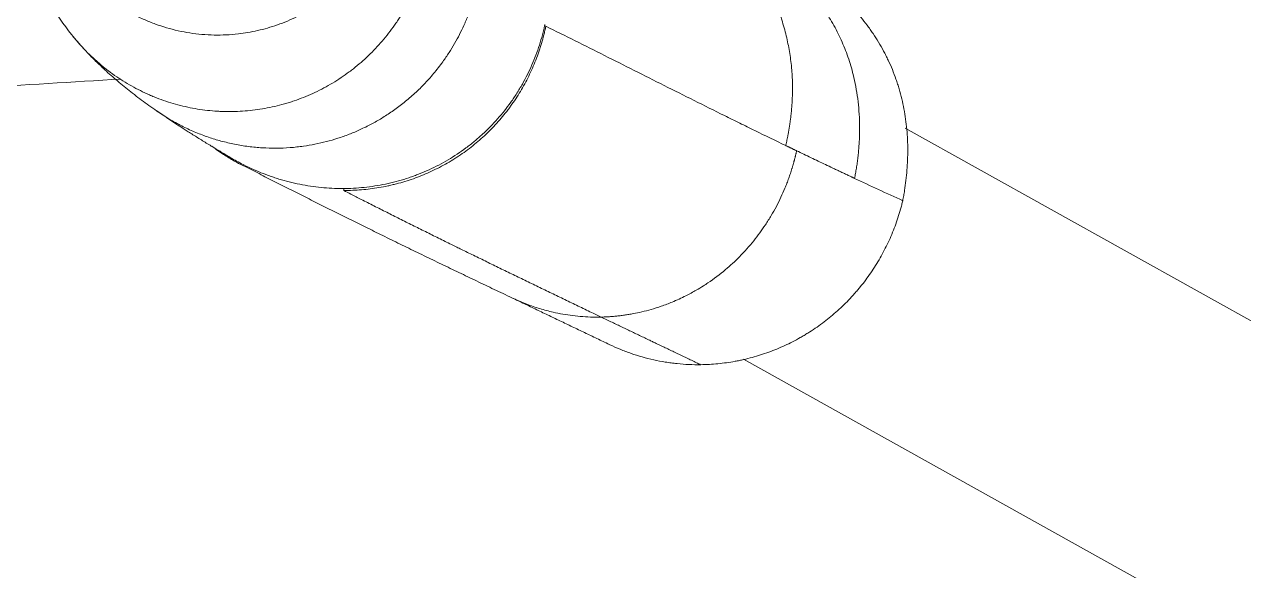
# Model space of a CAD drawing. Header units: millimetres. Extents: x 151130 to 215929, y 2134 to 34533.
# Drawn here: x 165495.2 to 165550.4, y 14000.3 to 14025 of the extents above; entities that cross this region are included whole.
import ezdxf

# ---------------------------------------------------------------- set-up
doc = ezdxf.new("R2010")
doc.units = ezdxf.units.MM
doc.layers.add('1', color=7, linetype='Continuous')

# ---------------------------------------------------------------- blocks, each defined once
blk = doc.blocks.new('SILLA GO 34006A')
at = {"layer": '1', "color": 0, "linetype": 'Continuous', "lineweight": 18}
for p, q in [((-197.907, 423.288), (-232.679, 485.698)), ((-243.773, 479.517), (-208.362, 415.961))]:
    blk.add_line(p, q, dxfattribs=at)
for points, knots in [([(-201.188, 423.171), (-201.253, 423.156), (-201.318, 423.14), (-201.448, 423.106), (-201.641, 423.054), (-201.961, 422.957), (-202.214, 422.869), (-202.465, 422.775), (-202.589, 422.726), (-202.957, 422.572), (-203.197, 422.459), (-203.667, 422.215), (-203.896, 422.083), (-204.343, 421.802), (-204.562, 421.652), (-204.881, 421.413), (-204.986, 421.331), (-205.142, 421.204), (-205.193, 421.161), (-205.295, 421.075), (-205.345, 421.031), (-205.594, 420.81), (-205.785, 420.627), (-206.15, 420.245), (-206.324, 420.048), (-206.655, 419.638), (-206.813, 419.427), (-207.037, 419.098), (-207.11, 418.987), (-207.215, 418.818), (-207.25, 418.761), (-207.318, 418.647), (-207.484, 418.36), (-207.634, 418.067), (-207.854, 417.59), (-207.954, 417.348), (-208.133, 416.856), (-208.213, 416.606), (-208.317, 416.225), (-208.349, 416.098), (-208.393, 415.904), (-208.407, 415.839), (-208.433, 415.71), (-208.446, 415.645), (-208.505, 415.321), (-208.542, 415.062), (-208.593, 414.543), (-208.608, 414.283), (-208.611, 414.022)], [0, 0, 0, 0, 0.015625, 0.015625, 0.03125, 0.0625, 0.09375, 0.09375, 0.125, 0.125, 0.1875, 0.1875, 0.25, 0.25, 0.3125, 0.3125, 0.34375, 0.34375, 0.359375, 0.359375, 0.375, 0.375, 0.4375, 0.4375, 0.5, 0.5, 0.5625, 0.5625, 0.59375, 0.59375, 0.609375, 0.609375, 0.625, 0.6875, 0.6875, 0.75, 0.75, 0.8125, 0.8125, 0.84375, 0.84375, 0.859375, 0.859375, 0.875, 0.875, 0.9375, 0.9375, 1, 1, 1, 1]), ([(-190.332, 417.912), (-190.347, 417.944), (-190.363, 417.977), (-190.511, 418.287), (-190.655, 418.557), (-190.89, 418.952), (-190.971, 419.082), (-191.098, 419.274), (-191.141, 419.338), (-191.228, 419.464), (-191.273, 419.527), (-191.499, 419.837), (-191.691, 420.076), (-191.996, 420.42), (-192.101, 420.533), (-192.316, 420.753), (-192.427, 420.86), (-192.765, 421.173), (-193.001, 421.371), (-193.308, 421.603), (-193.37, 421.649), (-193.496, 421.738), (-193.686, 421.871), (-194.01, 422.078), (-194.278, 422.231), (-194.483, 422.341), (-194.551, 422.376), (-194.69, 422.446), (-194.759, 422.48), (-195.109, 422.645), (-195.395, 422.762), (-195.761, 422.89), (-195.834, 422.915), (-195.982, 422.963), (-196.056, 422.986), (-196.28, 423.051), (-196.43, 423.092), (-196.882, 423.201), (-197.188, 423.258), (-197.805, 423.345), (-198.114, 423.373), (-198.73, 423.402), (-199.038, 423.402), (-199.653, 423.378), (-199.96, 423.354), (-200.421, 423.298), (-200.651, 423.266), (-200.92, 423.221), (-201.035, 423.201), (-201.111, 423.186), (-201.15, 423.179), (-201.188, 423.171)], [0, 0, 0, 0, 0.008376, 0.008376, 0.079206, 0.079206, 0.114621, 0.114621, 0.132329, 0.132329, 0.150036, 0.150036, 0.220867, 0.220867, 0.256282, 0.256282, 0.291697, 0.291697, 0.362527, 0.362527, 0.380235, 0.380235, 0.397942, 0.433358, 0.468773, 0.468773, 0.48648, 0.48648, 0.504188, 0.504188, 0.575018, 0.575018, 0.592726, 0.592726, 0.610433, 0.610433, 0.645848, 0.645848, 0.716679, 0.716679, 0.787509, 0.787509, 0.858339, 0.858339, 0.92917, 0.92917, 0.964585, 0.982292, 0.991146, 0.991146, 1, 1, 1, 1]), ([(-200.177, 420.993), (-200.14, 421), (-200.065, 421.014), (-199.952, 421.034), (-199.836, 421.054), (-199.719, 421.073), (-199.599, 421.091), (-199.476, 421.109), (-199.352, 421.125), (-199.226, 421.14), (-199.097, 421.155), (-198.967, 421.168), (-198.835, 421.179), (-198.7, 421.189), (-198.564, 421.198), (-198.426, 421.206), (-198.286, 421.211), (-198.145, 421.215), (-198.002, 421.217), (-197.857, 421.218), (-197.567, 421.214), (-197.137, 421.195), (-196.572, 421.137), (-196.021, 421.05), (-195.388, 420.911), (-194.68, 420.701), (-193.907, 420.392), (-193.167, 420.013), (-192.462, 419.566), (-192.01, 419.215), (-191.775, 419.015), (-191.741, 418.985), (-191.707, 418.956), (-191.673, 418.926), (-191.639, 418.896), (-191.605, 418.866), (-191.572, 418.835), (-191.538, 418.805), (-191.505, 418.774), (-191.472, 418.743), (-191.438, 418.712), (-191.405, 418.68), (-191.372, 418.649), (-191.34, 418.617), (-191.307, 418.585), (-191.274, 418.553), (-191.242, 418.52), (-191.21, 418.487), (-191.177, 418.455), (-191.145, 418.422), (-191.113, 418.388), (-191.081, 418.355), (-191.049, 418.321), (-191.018, 418.287), (-190.986, 418.253), (-190.955, 418.219), (-190.924, 418.184), (-190.893, 418.15), (-190.862, 418.115), (-190.831, 418.08), (-190.8, 418.044), (-190.769, 418.009), (-190.739, 417.973), (-190.708, 417.937), (-190.678, 417.901), (-190.648, 417.865), (-190.618, 417.829), (-190.588, 417.792), (-190.559, 417.755), (-190.529, 417.718), (-190.5, 417.681), (-190.471, 417.643), (-190.441, 417.605), (-190.412, 417.568), (-190.384, 417.53), (-190.355, 417.491), (-190.326, 417.453), (-190.298, 417.414), (-190.27, 417.375), (-190.242, 417.336), (-190.214, 417.297), (-190.186, 417.258), (-190.159, 417.218), (-190.131, 417.178), (-190.104, 417.138), (-190.077, 417.098), (-190.05, 417.058), (-190.023, 417.017), (-189.996, 416.976), (-189.97, 416.935), (-189.944, 416.894), (-189.917, 416.853), (-189.891, 416.811), (-189.866, 416.77), (-189.84, 416.728), (-189.815, 416.686), (-189.789, 416.643), (-189.764, 416.601), (-189.739, 416.558), (-189.715, 416.515), (-189.69, 416.472), (-189.666, 416.429), (-189.641, 416.386), (-189.617, 416.342), (-189.593, 416.299), (-189.57, 416.255), (-189.546, 416.211), (-189.523, 416.166), (-189.5, 416.122), (-189.477, 416.077), (-189.454, 416.032), (-189.432, 415.987), (-189.409, 415.942), (-189.387, 415.897), (-189.365, 415.851), (-189.344, 415.806), (-189.322, 415.76), (-189.301, 415.714), (-189.28, 415.668), (-189.259, 415.621), (-189.238, 415.575), (-189.217, 415.528), (-189.197, 415.481), (-189.177, 415.434), (-189.157, 415.387), (-189.137, 415.34), (-189.119, 415.295), (-189.107, 415.266), (-189.102, 415.253)], [0, 0, 0, 0, 0.008225, 0.016608, 0.025147, 0.033839, 0.04268, 0.051669, 0.060802, 0.070078, 0.079493, 0.089045, 0.098731, 0.10855, 0.118498, 0.128573, 0.138774, 0.149097, 0.159542, 0.170106, 0.180786, 0.222976, 0.264418, 0.305204, 0.345422, 0.406574, 0.467556, 0.528609, 0.589959, 0.651805, 0.655125, 0.65845, 0.661779, 0.665113, 0.668451, 0.671794, 0.675141, 0.678494, 0.68185, 0.685212, 0.688578, 0.691949, 0.695324, 0.698705, 0.70209, 0.705479, 0.708874, 0.712273, 0.715678, 0.719087, 0.722501, 0.72592, 0.729343, 0.732772, 0.736205, 0.739644, 0.743087, 0.746535, 0.749989, 0.753447, 0.75691, 0.760379, 0.763852, 0.76733, 0.770814, 0.774302, 0.777796, 0.781294, 0.784798, 0.788307, 0.79182, 0.795339, 0.798863, 0.802393, 0.805927, 0.809467, 0.813011, 0.816561, 0.820116, 0.823676, 0.827242, 0.830812, 0.834388, 0.837969, 0.841555, 0.845146, 0.848743, 0.852345, 0.855952, 0.859564, 0.863182, 0.866804, 0.870432, 0.874065, 0.877704, 0.881348, 0.884996, 0.888651, 0.89231, 0.895975, 0.899645, 0.90332, 0.907, 0.910686, 0.914377, 0.918073, 0.921774, 0.925481, 0.929192, 0.932909, 0.936632, 0.940359, 0.944092, 0.94783, 0.951573, 0.955321, 0.959074, 0.962833, 0.966597, 0.970366, 0.97414, 0.97792, 0.981704, 0.985494, 0.989289, 0.993089, 0.996894, 1, 1, 1, 1]), ([(-200.177, 420.993), (-200.174, 420.985), (-200.171, 420.978), (-200.164, 420.964), (-200.161, 420.957), (-200.151, 420.937), (-200.145, 420.923), (-200.132, 420.896), (-200.125, 420.883), (-200.112, 420.855), (-200.106, 420.841), (-200.086, 420.8), (-200.074, 420.772), (-200.048, 420.717), (-200.035, 420.69), (-200.009, 420.635), (-199.996, 420.607), (-199.97, 420.553), (-199.957, 420.525), (-199.918, 420.443), (-199.892, 420.387), (-199.84, 420.277), (-199.815, 420.223), (-199.763, 420.113), (-199.737, 420.058), (-199.659, 419.893), (-199.607, 419.783), (-199.503, 419.565), (-199.451, 419.455), (-199.347, 419.237), (-199.295, 419.127), (-199.139, 418.8), (-199.034, 418.582), (-198.93, 418.365)], [0, 0, 0, 0, 0.007812, 0.007812, 0.015625, 0.015625, 0.03125, 0.03125, 0.046875, 0.046875, 0.0625, 0.0625, 0.09375, 0.09375, 0.125, 0.125, 0.15625, 0.15625, 0.1875, 0.1875, 0.25, 0.25, 0.3125, 0.3125, 0.375, 0.375, 0.5, 0.5, 0.625, 0.625, 0.75, 0.75, 1, 1, 1, 1]), ([(-198.93, 418.365), (-198.923, 418.35), (-198.908, 418.32), (-198.887, 418.275), (-198.865, 418.231), (-198.844, 418.186), (-198.822, 418.141), (-198.801, 418.096), (-198.779, 418.051), (-198.758, 418.007), (-198.736, 417.962), (-198.715, 417.918), (-198.7, 417.888), (-198.693, 417.873)], [0, 0, 0, 0, 0.090913, 0.18183, 0.272754, 0.363684, 0.454623, 0.545572, 0.636496, 0.727323, 0.818209, 0.909142, 1, 1, 1, 1]), ([(-193.295, 407.008), (-193.511, 407.45), (-193.729, 407.892), (-194.171, 408.778), (-194.394, 409.223), (-195.065, 410.561), (-195.518, 411.459), (-196.427, 413.268), (-196.997, 414.407), (-197.564, 415.557), (-197.79, 416.017), (-197.904, 416.248), (-198.243, 416.942), (-198.468, 417.407), (-198.693, 417.873)], [0, 0, 0, 0, 0.125, 0.125, 0.25, 0.25, 0.5, 0.5, 0.75, 0.8125, 0.8125, 0.875, 0.875, 1, 1, 1, 1]), ([(-208.611, 414.022), (-208.613, 413.844), (-208.608, 413.488), (-208.582, 413.131), (-208.555, 412.864), (-208.544, 412.774), (-208.521, 412.596), (-208.508, 412.507), (-208.465, 412.242), (-208.431, 412.066), (-208.316, 411.545), (-208.219, 411.204), (-208.044, 410.701), (-207.922, 410.379), (-207.781, 410.063), (-207.709, 409.912)], [0, 0, 0, 0, 0.12596, 0.251921, 0.251921, 0.314901, 0.314901, 0.377881, 0.377881, 0.503842, 0.503842, 0.755763, 0.755763, 0.881723, 1, 1, 1, 1]), ([(-200.728, 397.863), (-200.728, 398.129), (-200.716, 398.395), (-200.672, 398.925), (-200.639, 399.189), (-200.572, 399.585), (-200.547, 399.716), (-200.505, 399.913), (-200.49, 399.979), (-200.459, 400.11), (-200.443, 400.176), (-200.359, 400.501), (-200.281, 400.757), (-200.104, 401.259), (-200.005, 401.505), (-199.787, 401.989), (-199.667, 402.226), (-199.472, 402.574), (-199.404, 402.689), (-199.298, 402.86), (-199.262, 402.917), (-199.189, 403.029), (-199.152, 403.085), (-198.964, 403.362), (-198.805, 403.575), (-198.47, 403.986), (-198.294, 404.183), (-197.925, 404.563), (-197.733, 404.745), (-197.432, 405.005), (-197.33, 405.09), (-197.173, 405.215), (-197.12, 405.256), (-197.013, 405.337), (-196.746, 405.535), (-196.47, 405.718), (-196.018, 405.99), (-195.786, 406.116), (-195.314, 406.349), (-195.072, 406.456), (-194.702, 406.601), (-194.577, 406.647), (-194.388, 406.712), (-194.325, 406.733), (-194.198, 406.774), (-194.007, 406.833), (-193.814, 406.886), (-193.621, 406.935), (-193.556, 406.95), (-193.458, 406.973), (-193.41, 406.984), (-193.353, 406.996), (-193.324, 407.002), (-193.31, 407.005), (-193.304, 407.007), (-193.3, 407.007), (-193.298, 407.008), (-193.296, 407.008)], [0, 0, 0, 0, 0.0625, 0.0625, 0.125, 0.125, 0.15625, 0.15625, 0.171875, 0.171875, 0.1875, 0.1875, 0.25, 0.25, 0.3125, 0.3125, 0.375, 0.375, 0.40625, 0.40625, 0.421875, 0.421875, 0.4375, 0.4375, 0.5, 0.5, 0.5625, 0.5625, 0.625, 0.625, 0.65625, 0.65625, 0.671875, 0.671875, 0.6875, 0.75, 0.75, 0.8125, 0.8125, 0.875, 0.875, 0.90625, 0.90625, 0.921875, 0.921875, 0.9375, 0.96875, 0.96875, 0.984375, 0.984375, 0.992187, 0.996094, 0.998047, 0.999023, 0.999512, 0.999512, 1, 1, 1, 1]), ([(-193.209, 406.966), (-193.212, 406.966), (-193.214, 406.965), (-193.219, 406.964), (-193.227, 406.963), (-193.244, 406.959), (-193.279, 406.951), (-193.348, 406.936), (-193.486, 406.904), (-193.76, 406.834), (-193.992, 406.766), (-194.451, 406.619), (-194.751, 406.505), (-195.339, 406.248), (-195.628, 406.104), (-195.98, 405.905), (-196.051, 405.864), (-196.155, 405.801), (-196.19, 405.78), (-196.259, 405.737), (-196.431, 405.629), (-196.599, 405.516), (-196.994, 405.235), (-197.246, 405.035), (-197.729, 404.609), (-197.959, 404.384), (-198.288, 404.026), (-198.395, 403.904), (-198.551, 403.715), (-198.603, 403.651), (-198.703, 403.522), (-198.753, 403.457), (-198.995, 403.13), (-199.174, 402.86), (-199.503, 402.303), (-199.652, 402.016), (-199.855, 401.573), (-199.918, 401.424), (-200.008, 401.196), (-200.037, 401.119), (-200.094, 400.965), (-200.121, 400.888), (-200.251, 400.499), (-200.338, 400.185), (-200.48, 399.551), (-200.534, 399.231), (-200.61, 398.585), (-200.632, 398.259), (-200.637, 397.889), (-200.638, 397.848), (-200.638, 397.766), (-200.638, 397.725), (-200.636, 397.602), (-200.634, 397.52), (-200.625, 397.275), (-200.615, 397.112), (-200.573, 396.626), (-200.529, 396.304), (-200.409, 395.665), (-200.334, 395.348), (-200.219, 394.955), (-200.195, 394.877), (-200.144, 394.72), (-200.118, 394.642), (-200.038, 394.41), (-199.981, 394.257), (-199.798, 393.804), (-199.663, 393.509), (-199.413, 393.027), (-199.306, 392.836), (-199.192, 392.649)], [0, 0, 0, 0, 0.000418, 0.000418, 0.000837, 0.001673, 0.003347, 0.006693, 0.013387, 0.026773, 0.053546, 0.053546, 0.107092, 0.107092, 0.160638, 0.160638, 0.174025, 0.174025, 0.180718, 0.180718, 0.187411, 0.214184, 0.214184, 0.26773, 0.26773, 0.321277, 0.321277, 0.34805, 0.34805, 0.361436, 0.361436, 0.374823, 0.374823, 0.428369, 0.428369, 0.481915, 0.481915, 0.508688, 0.508688, 0.522074, 0.522074, 0.535461, 0.535461, 0.589007, 0.589007, 0.642553, 0.642553, 0.696099, 0.696099, 0.702792, 0.702792, 0.709486, 0.709486, 0.722872, 0.722872, 0.749645, 0.749645, 0.803191, 0.803191, 0.856737, 0.856737, 0.870124, 0.870124, 0.88351, 0.88351, 0.910284, 0.910284, 0.96383, 0.96383, 1, 1, 1, 1]), ([(-198.722, 391.881), (-198.851, 392.055), (-198.975, 392.232), (-199.198, 392.573), (-199.298, 392.737), (-199.467, 393.032), (-199.538, 393.162), (-199.607, 393.295)], [0, 0, 0, 0, 0.390046, 0.390046, 0.734458, 0.734458, 1, 1, 1, 1]), ([(-217.061, 37.669), (-216.827, 41.498), (-216.593, 45.326), (-216.126, 52.983), (-215.893, 56.811), (-215.426, 64.466), (-215.192, 68.293), (-214.725, 75.945), (-214.492, 79.771), (-214.025, 87.423), (-213.792, 91.248), (-213.325, 98.897), (-213.092, 102.722), (-212.392, 114.194), (-211.926, 121.84), (-210.992, 137.13), (-210.526, 144.774), (-209.826, 156.238), (-209.593, 160.059), (-209.126, 167.701), (-208.893, 171.521), (-208.543, 177.252), (-208.427, 179.162), (-208.193, 182.982), (-208.077, 184.892), (-207.727, 190.621), (-207.494, 194.439), (-207.027, 202.074), (-206.794, 205.891), (-206.328, 213.524), (-206.095, 217.34), (-205.629, 224.97), (-205.396, 228.785), (-204.93, 236.412), (-204.697, 240.226), (-203.998, 251.665), (-203.532, 259.289), (-202.601, 274.534), (-202.135, 282.155), (-201.204, 297.394), (-200.739, 305.012), (-199.808, 320.247), (-199.342, 327.864), (-198.411, 343.096), (-197.946, 350.711), (-197.015, 365.94), (-196.55, 373.555), (-195.95, 383.369), (-195.816, 385.569), (-195.681, 387.769)], [0, 0, 0, 0, 0.032703, 0.032703, 0.065407, 0.065407, 0.09811, 0.09811, 0.130813, 0.130813, 0.163516, 0.163516, 0.19622, 0.19622, 0.261626, 0.261626, 0.327033, 0.327033, 0.359736, 0.359736, 0.392439, 0.392439, 0.408791, 0.408791, 0.425142, 0.425142, 0.457846, 0.457846, 0.490549, 0.490549, 0.523252, 0.523252, 0.555955, 0.555955, 0.588659, 0.588659, 0.654065, 0.654065, 0.719472, 0.719472, 0.784878, 0.784878, 0.850285, 0.850285, 0.915691, 0.915691, 0.981098, 0.981098, 1, 1, 1, 1]), ([(-194.013, 385.814), (-193.101, 385.045), (-191.307, 383.889), (-187.733, 382.861), (-185.374, 383.05), (-183.916, 383.52)], [0, 0, 0, 0, 0.295655, 0.561967, 1, 1, 1, 1])]:
    blk.add_open_spline(points, degree=3, knots=knots, dxfattribs=at)
for points, degree in [([(-200.177, 420.993), (-200.516, 421.716), (-200.853, 422.442), (-201.188, 423.171)], 3), ([(-207.727, 409.95), (-206.659, 407.716), (-205.584, 405.473)], 2), ([(-205.584, 405.473), (-202.613, 399.191), (-199.597, 393.3)], 2), ([(-199.194, 392.658), (-198.158, 390.896), (-197.127, 389.396)], 2), ([(-197.184, 389.469), (-195.464, 386.969), (-193.638, 385.504)], 2)]:
    blk.add_open_spline(points, degree=degree, dxfattribs=at)
at = {"layer": '1', "color": 0, "linetype": 'Continuous', "lineweight": 13}
for points, knots in [([(-198.93, 418.365), (-198.946, 418.361), (-198.978, 418.354), (-199.027, 418.343), (-199.075, 418.332), (-199.122, 418.321), (-199.169, 418.31), (-199.216, 418.298), (-199.262, 418.287), (-199.307, 418.275), (-199.353, 418.263), (-199.397, 418.252), (-199.441, 418.24), (-199.485, 418.227), (-199.528, 418.215), (-199.571, 418.203), (-199.613, 418.191), (-199.655, 418.179), (-199.696, 418.166), (-199.797, 418.136), (-199.957, 418.084), (-200.178, 418.008), (-200.4, 417.925), (-200.686, 417.81), (-201.037, 417.655), (-201.451, 417.449), (-201.87, 417.214), (-202.397, 416.883), (-203.032, 416.418), (-203.71, 415.812), (-204.351, 415.117), (-204.772, 414.558), (-205.067, 414.107), (-205.266, 413.779), (-205.52, 413.309), (-205.763, 412.779), (-205.964, 412.249), (-206.11, 411.788), (-206.22, 411.366), (-206.284, 411.064), (-206.32, 410.87), (-206.337, 410.769), (-206.353, 410.668), (-206.368, 410.568), (-206.382, 410.469), (-206.394, 410.37), (-206.406, 410.272), (-206.416, 410.175), (-206.425, 410.078), (-206.433, 409.982), (-206.439, 409.887), (-206.445, 409.792), (-206.449, 409.699), (-206.453, 409.606), (-206.455, 409.544), (-206.456, 409.514)], [0, 0, 0, 0, 0.003904, 0.00778, 0.011627, 0.015444, 0.019231, 0.022986, 0.026709, 0.0304, 0.034058, 0.037682, 0.041271, 0.044826, 0.048345, 0.051827, 0.055272, 0.05868, 0.06205, 0.065381, 0.083389, 0.101697, 0.120309, 0.139223, 0.174355, 0.210812, 0.248636, 0.287836, 0.358213, 0.435639, 0.504195, 0.584359, 0.603443, 0.63408, 0.676813, 0.732298, 0.775075, 0.814237, 0.849581, 0.88092, 0.889305, 0.897631, 0.905895, 0.914098, 0.922237, 0.930313, 0.938324, 0.94627, 0.954149, 0.961962, 0.969707, 0.977384, 0.984992, 0.992531, 1, 1, 1, 1]), ([(-198.693, 417.873), (-198.672, 417.878), (-198.629, 417.887), (-198.566, 417.901), (-198.503, 417.915), (-198.439, 417.928), (-198.376, 417.941), (-198.313, 417.954), (-198.25, 417.966), (-198.187, 417.979), (-198.124, 417.99), (-198.061, 418.002), (-197.998, 418.013), (-197.935, 418.023), (-197.873, 418.034), (-197.81, 418.044), (-197.748, 418.053), (-197.685, 418.063), (-197.623, 418.071), (-197.561, 418.08), (-197.499, 418.088), (-197.437, 418.096), (-197.375, 418.103), (-197.314, 418.11), (-197.252, 418.117), (-197.191, 418.124), (-197.129, 418.13), (-197.068, 418.135), (-197.007, 418.141), (-196.946, 418.146), (-196.885, 418.15), (-196.825, 418.155), (-196.764, 418.159), (-196.703, 418.162), (-196.643, 418.165), (-196.583, 418.168), (-196.457, 418.174), (-196.267, 418.179), (-196.013, 418.18), (-195.761, 418.175), (-195.535, 418.165), (-195.336, 418.151), (-194.977, 418.121), (-194.439, 418.05), (-193.841, 417.927), (-193.365, 417.803), (-193.089, 417.72), (-192.904, 417.661), (-192.807, 417.628), (-192.711, 417.595), (-192.583, 417.55), (-192.424, 417.492), (-192.233, 417.418), (-192.01, 417.327), (-191.758, 417.219), (-191.477, 417.091), (-191.195, 416.957), (-190.911, 416.814), (-190.63, 416.665), (-190.35, 416.512), (-190.076, 416.356), (-189.759, 416.17), (-189.491, 416.008), (-189.022, 415.718), (-188.593, 415.444), (-188.116, 415.133), (-187.734, 414.884), (-187.353, 414.634), (-186.97, 414.387), (-186.676, 414.199), (-186.384, 414.014), (-186.093, 413.834), (-185.806, 413.66), (-185.515, 413.487), (-185.218, 413.316), (-184.918, 413.149), (-184.662, 413.012), (-184.451, 412.903), (-184.284, 412.818), (-184.085, 412.72), (-183.858, 412.612), (-183.63, 412.507), (-183.485, 412.444), (-183.424, 412.418), (-183.422, 412.416)], [0, 0, 0, 0, 0.00388, 0.007756, 0.011626, 0.015491, 0.019348, 0.023198, 0.02704, 0.030873, 0.034697, 0.038513, 0.042319, 0.046115, 0.049902, 0.05368, 0.057448, 0.061206, 0.064954, 0.068693, 0.072422, 0.076142, 0.079852, 0.083553, 0.087244, 0.090927, 0.094601, 0.098266, 0.101923, 0.105572, 0.109212, 0.112844, 0.116468, 0.120083, 0.123689, 0.127287, 0.130877, 0.146169, 0.161278, 0.176319, 0.19124, 0.201642, 0.211983, 0.255718, 0.298614, 0.32116, 0.343706, 0.350138, 0.356042, 0.361939, 0.368343, 0.380382, 0.392334, 0.405047, 0.423484, 0.441549, 0.460393, 0.479501, 0.498585, 0.517361, 0.536852, 0.555173, 0.583513, 0.592957, 0.654416, 0.674901, 0.695387, 0.736358, 0.756844, 0.777341, 0.799039, 0.818886, 0.838838, 0.859283, 0.879732, 0.900376, 0.920912, 0.931773, 0.943148, 0.954463, 0.971649, 0.988109, 0.999511, 1, 1, 1, 1]), ([(-206.456, 409.514), (-206.517, 409.641), (-206.65, 409.919), (-206.856, 410.349), (-207.073, 410.803), (-207.29, 411.257), (-207.461, 411.615), (-207.586, 411.876), (-207.673, 412.057), (-207.767, 412.255), (-207.908, 412.549), (-208.087, 412.924), (-208.304, 413.379), (-208.479, 413.745), (-208.581, 413.96), (-208.611, 414.022)], [0, 0, 0, 0, 0.084923, 0.185719, 0.286511, 0.387301, 0.488089, 0.524533, 0.560976, 0.608519, 0.65606, 0.756831, 0.85759, 0.958333, 1, 1, 1, 1]), ([(-206.456, 409.514), (-206.456, 409.498), (-206.456, 409.468), (-206.457, 409.422), (-206.458, 409.377), (-206.458, 409.332), (-206.458, 409.287), (-206.458, 409.242), (-206.457, 409.197), (-206.454, 409.01), (-206.439, 408.684), (-206.395, 408.224), (-206.328, 407.778), (-206.228, 407.281), (-206.082, 406.734), (-205.88, 406.144), (-205.704, 405.727), (-205.6, 405.507), (-205.585, 405.474)], [0, 0, 0, 0, 0.011021, 0.021989, 0.032905, 0.043766, 0.054575, 0.065329, 0.076029, 0.086676, 0.200177, 0.311234, 0.419673, 0.525351, 0.676326, 0.825877, 0.973678, 1, 1, 1, 1]), ([(-200.728, 397.863), (-200.781, 397.966), (-200.875, 398.149), (-201.01, 398.412), (-201.188, 398.761), (-201.423, 399.224), (-201.715, 399.803), (-202.007, 400.385), (-202.299, 400.97), (-202.59, 401.557), (-202.882, 402.147), (-203.115, 402.62), (-203.285, 402.967), (-203.448, 403.297), (-203.668, 403.748), (-203.952, 404.329), (-204.244, 404.929), (-204.535, 405.53), (-204.827, 406.132), (-205.119, 406.735), (-205.41, 407.34), (-205.702, 407.945), (-205.993, 408.551), (-206.245, 409.074), (-206.399, 409.395), (-206.456, 409.514)], [0, 0, 0, 0, 0.027936, 0.04911, 0.070284, 0.121213, 0.172145, 0.223081, 0.27402, 0.324961, 0.375902, 0.42684, 0.447003, 0.465043, 0.511735, 0.562672, 0.613609, 0.664549, 0.715492, 0.76644, 0.817389, 0.868334, 0.919275, 0.970213, 1, 1, 1, 1]), ([(-191.57, 403.879), (-191.586, 403.875), (-191.62, 403.867), (-191.67, 403.854), (-191.721, 403.841), (-191.772, 403.828), (-191.823, 403.814), (-191.874, 403.799), (-191.926, 403.785), (-191.978, 403.77), (-192.031, 403.754), (-192.084, 403.738), (-192.137, 403.722), (-192.19, 403.705), (-192.243, 403.688), (-192.297, 403.671), (-192.351, 403.653), (-192.406, 403.634), (-192.461, 403.615), (-192.516, 403.596), (-192.571, 403.576), (-192.627, 403.555), (-192.682, 403.534), (-192.739, 403.513), (-192.795, 403.491), (-192.852, 403.468), (-192.909, 403.445), (-192.966, 403.422), (-193.024, 403.398), (-193.081, 403.373), (-193.14, 403.348), (-193.198, 403.322), (-193.373, 403.243), (-193.668, 403.101), (-194.079, 402.878), (-194.493, 402.625), (-194.859, 402.376), (-195.173, 402.14), (-195.435, 401.929), (-195.688, 401.71), (-195.93, 401.485), (-196.161, 401.255), (-196.381, 401.02), (-196.59, 400.782), (-196.787, 400.541), (-196.972, 400.299), (-197.145, 400.057), (-197.307, 399.816), (-197.506, 399.499), (-197.733, 399.099), (-197.975, 398.606), (-198.187, 398.103), (-198.368, 397.591), (-198.518, 397.076), (-198.636, 396.558), (-198.73, 396.008), (-198.793, 395.423), (-198.819, 394.799), (-198.802, 394.17), (-198.742, 393.54), (-198.64, 392.913), (-198.498, 392.309), (-198.319, 391.723), (-198.104, 391.154), (-197.845, 390.584), (-197.541, 390.02), (-197.293, 389.628), (-197.152, 389.422), (-197.133, 389.396)], [0, 0, 0, 0, 0.002808, 0.005637, 0.008487, 0.011357, 0.014249, 0.017162, 0.020096, 0.023052, 0.026029, 0.029028, 0.03205, 0.035093, 0.03816, 0.041248, 0.04436, 0.047494, 0.050652, 0.053833, 0.057037, 0.060266, 0.063518, 0.066795, 0.070096, 0.073422, 0.076773, 0.080149, 0.08355, 0.086976, 0.090428, 0.093905, 0.097409, 0.121922, 0.1474, 0.17388, 0.20137, 0.219871, 0.238267, 0.256527, 0.27461, 0.292478, 0.310098, 0.327437, 0.344468, 0.361157, 0.377468, 0.393367, 0.408826, 0.438965, 0.46907, 0.499056, 0.528834, 0.558331, 0.587491, 0.616237, 0.65018, 0.684462, 0.719028, 0.753805, 0.788707, 0.823654, 0.856057, 0.889457, 0.923775, 0.958913, 0.994767, 1, 1, 1, 1]), ([(-190.256, 401.529), (-190.553, 401.453), (-190.844, 401.363), (-191.413, 401.155), (-191.691, 401.037), (-192.236, 400.775), (-192.503, 400.63), (-192.828, 400.432), (-192.893, 400.391), (-193.022, 400.308), (-193.086, 400.266), (-193.276, 400.137), (-193.399, 400.048), (-193.763, 399.774), (-193.995, 399.58), (-194.439, 399.17), (-194.65, 398.955), (-194.952, 398.615), (-195.05, 398.5), (-195.193, 398.322), (-195.24, 398.262), (-195.333, 398.14), (-195.378, 398.079), (-195.602, 397.769), (-195.768, 397.515), (-196.072, 396.993), (-196.21, 396.725), (-196.461, 396.176), (-196.573, 395.895), (-196.695, 395.534), (-196.719, 395.462), (-196.765, 395.316), (-196.786, 395.243), (-196.849, 395.023), (-196.887, 394.876), (-196.989, 394.434), (-197.043, 394.137), (-197.119, 393.539), (-197.143, 393.239), (-197.156, 392.785), (-197.156, 392.633), (-197.152, 392.442), (-197.151, 392.404), (-197.148, 392.328), (-197.147, 392.29), (-197.141, 392.175), (-197.137, 392.099), (-197.109, 391.72), (-197.072, 391.42), (-196.968, 390.826), (-196.902, 390.532), (-196.739, 389.95), (-196.643, 389.663), (-196.518, 389.342), (-196.503, 389.307), (-196.475, 389.236), (-196.431, 389.13), (-196.325, 388.886), (-196.226, 388.681), (-196.019, 388.278), (-195.869, 388.016), (-195.541, 387.509), (-195.365, 387.263), (-195.128, 386.966), (-195.055, 386.877), (-194.981, 386.79), (-194.931, 386.732), (-194.906, 386.703), (-194.78, 386.56), (-194.676, 386.448), (-194.358, 386.121), (-194.136, 385.916), (-193.869, 385.692), (-193.834, 385.663), (-193.798, 385.634)], [0, 0, 0, 0, 0.045143, 0.045143, 0.090285, 0.090285, 0.135428, 0.135428, 0.146714, 0.146714, 0.157999, 0.157999, 0.180571, 0.180571, 0.225713, 0.225713, 0.270856, 0.270856, 0.293427, 0.293427, 0.304713, 0.304713, 0.315999, 0.315999, 0.361141, 0.361141, 0.406284, 0.406284, 0.451427, 0.451427, 0.462712, 0.462712, 0.473998, 0.473998, 0.496569, 0.496569, 0.541712, 0.541712, 0.586854, 0.586854, 0.609426, 0.609426, 0.615069, 0.615069, 0.620711, 0.620711, 0.631997, 0.631997, 0.67714, 0.67714, 0.722282, 0.722282, 0.767425, 0.767425, 0.773068, 0.773068, 0.778711, 0.789996, 0.812568, 0.812568, 0.85771, 0.85771, 0.902853, 0.902853, 0.914139, 0.919782, 0.919782, 0.925424, 0.925424, 0.947996, 0.947996, 0.993138, 0.993138, 1, 1, 1, 1]), ([(-183.031, 384.345), (-183.045, 384.341), (-183.072, 384.332), (-183.113, 384.32), (-183.154, 384.307), (-183.195, 384.295), (-183.236, 384.283), (-183.277, 384.271), (-183.319, 384.26), (-183.36, 384.248), (-183.402, 384.237), (-183.444, 384.226), (-183.486, 384.215), (-183.528, 384.205), (-183.571, 384.194), (-183.613, 384.184), (-183.656, 384.174), (-183.699, 384.164), (-183.742, 384.155), (-183.785, 384.145), (-183.828, 384.136), (-183.871, 384.127), (-183.915, 384.119), (-183.958, 384.11), (-184.002, 384.102), (-184.046, 384.094), (-184.09, 384.086), (-184.134, 384.078), (-184.178, 384.071), (-184.223, 384.064), (-184.267, 384.057), (-184.312, 384.05), (-184.356, 384.044), (-184.401, 384.037), (-184.446, 384.031), (-184.491, 384.026), (-184.642, 384.007), (-184.91, 383.981), (-185.305, 383.962), (-185.731, 383.961), (-186.12, 383.982), (-186.487, 384.019), (-186.85, 384.069), (-187.292, 384.153), (-187.772, 384.275), (-188.241, 384.426), (-188.654, 384.585), (-189.003, 384.741), (-189.391, 384.934), (-189.824, 385.181), (-190.304, 385.503), (-190.747, 385.846), (-191.15, 386.205), (-191.513, 386.572), (-191.856, 386.966), (-192.181, 387.391), (-192.488, 387.855), (-192.76, 388.334), (-192.998, 388.826), (-193.199, 389.325), (-193.367, 389.835), (-193.501, 390.356), (-193.602, 390.892), (-193.667, 391.436), (-193.696, 391.985), (-193.688, 392.536), (-193.646, 393.046), (-193.578, 393.52), (-193.491, 393.96), (-193.376, 394.407), (-193.233, 394.857), (-193.06, 395.307), (-192.858, 395.753), (-192.648, 396.151), (-192.434, 396.51), (-192.216, 396.84), (-191.964, 397.183), (-191.687, 397.52), (-191.394, 397.84), (-191.097, 398.134), (-190.794, 398.404), (-190.556, 398.597), (-190.388, 398.725), (-190.291, 398.796), (-190.195, 398.865), (-190.098, 398.932), (-190.002, 398.996), (-189.906, 399.059), (-189.836, 399.103), (-189.798, 399.127), (-189.792, 399.13)], [0, 0, 0, 0, 0.001792, 0.003588, 0.005388, 0.007192, 0.009, 0.010813, 0.012629, 0.01445, 0.016274, 0.018102, 0.019935, 0.02177, 0.02361, 0.025454, 0.027301, 0.029151, 0.031006, 0.032864, 0.034725, 0.036591, 0.038459, 0.040331, 0.042207, 0.044086, 0.045968, 0.047854, 0.049743, 0.051635, 0.05353, 0.055429, 0.05733, 0.059234, 0.061142, 0.063052, 0.064965, 0.080418, 0.097062, 0.114989, 0.134279, 0.146312, 0.161632, 0.180501, 0.203212, 0.224164, 0.242866, 0.259073, 0.272584, 0.297599, 0.322006, 0.345655, 0.368414, 0.390184, 0.410864, 0.434422, 0.457851, 0.481099, 0.504105, 0.526808, 0.549156, 0.571922, 0.594883, 0.617984, 0.641167, 0.664374, 0.687561, 0.705909, 0.724837, 0.744286, 0.764204, 0.78453, 0.805188, 0.826099, 0.841395, 0.858089, 0.876055, 0.895149, 0.913293, 0.930907, 0.947986, 0.96453, 0.969645, 0.974703, 0.979707, 0.984656, 0.98955, 0.994389, 0.999175, 1, 1, 1, 1]), ([(-200.637, 397.856), (-200.641, 397.856), (-200.645, 397.856), (-200.663, 397.857), (-200.676, 397.858), (-200.693, 397.859), (-200.698, 397.859), (-200.707, 397.86), (-200.711, 397.86), (-200.721, 397.861), (-200.726, 397.862), (-200.728, 397.863)], [0, 0, 0, 0, 0.074966, 0.074966, 0.383311, 0.383311, 0.537483, 0.537483, 0.691655, 0.691655, 1, 1, 1, 1])]:
    blk.add_open_spline(points, degree=3, knots=knots, dxfattribs=at)
blk = doc.blocks.new('P.IND.1600x700')
blk.add_blockref('SILLA GO 34006A', (-1239.732, 1536.786))

msp = doc.modelspace()

# ---------------------------------------------------------------- block references
at = {"color": 5, "xscale": -1, "rotation": 270}
msp.add_blockref('P.IND.1600x700', (163575.026, 15457.939), dxfattribs=at)

doc.saveas('drawing.dxf')
